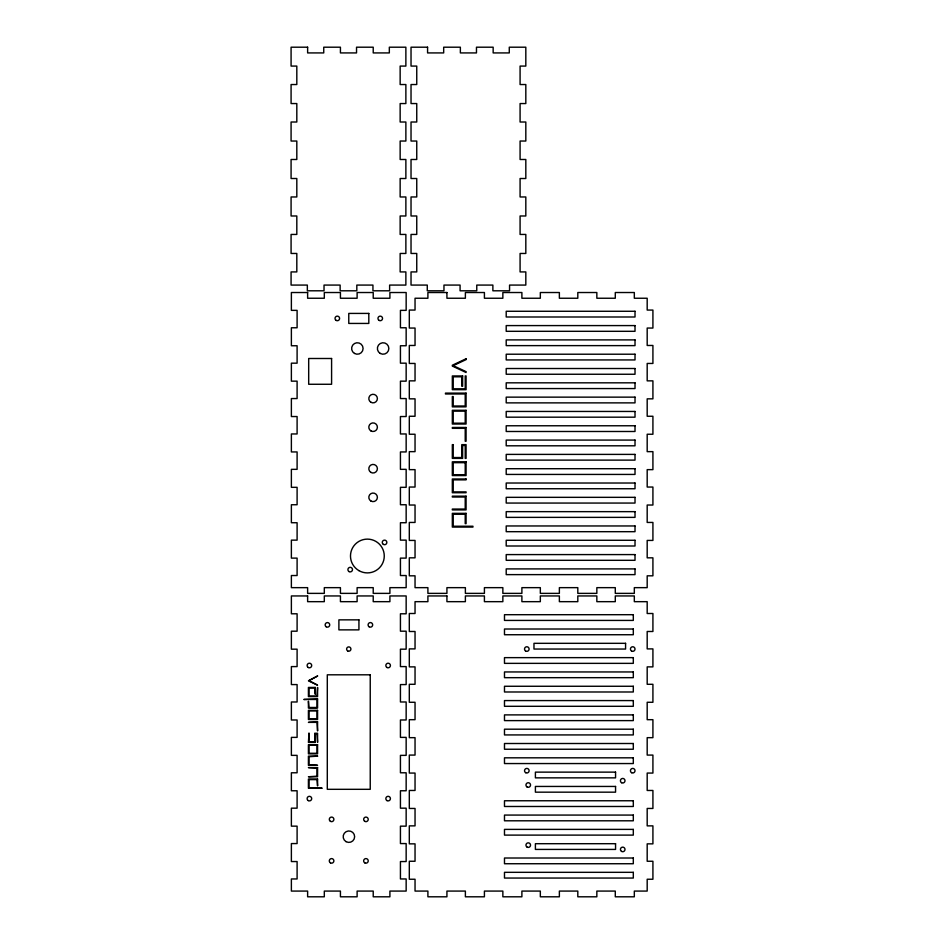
<?xml version="1.0" encoding="UTF-8"?>
<svg xmlns="http://www.w3.org/2000/svg" width="944" height="944" viewBox="0 0 944 944"><rect width="100%" height="100%" fill="white"/><g stroke="black" fill="none" stroke-linecap="round" stroke-linejoin="round"><path stroke-width="1.42" d="M466.076 358.767L452.329 365.234L452.329 366.048L466.076 372.514L466.076 371.653L453.191 365.647L466.076 359.629L466.076 358.767M317.573 675.998L308.417 680.848L317.573 685.155L308.995 680.577L317.573 675.998M307.626 47.2L291.082 47.2L291.082 66.08L296.817 66.08L296.817 84.535L291.082 84.535L291.082 103.557L296.817 103.557L296.817 122.012L291.082 122.012L291.082 141.034L296.817 141.034L296.817 159.489L291.082 159.489L291.082 178.51L296.817 178.51L296.817 196.966L291.082 196.966L291.082 215.987L296.817 215.987L296.817 234.442L291.082 234.442L291.082 253.464L296.817 253.464L296.817 271.919L291.082 271.919L291.082 285.076L307.343 285.076L307.343 290.799L324.028 290.799L324.028 285.076L340.135 285.076L340.135 290.799L356.82 290.799L356.82 285.076L372.939 285.076L372.939 290.799L389.624 290.799L389.624 285.076L405.873 285.076L405.873 271.919L400.15 271.919L400.15 253.464L405.873 253.464L405.873 234.442L400.15 234.442L400.15 215.987L405.873 215.987L405.873 196.966L400.15 196.966L400.15 178.51L405.873 178.51L405.873 159.489L400.15 159.489L400.15 141.034L405.873 141.034L405.873 122.012L400.15 122.012L400.15 103.557L405.873 103.557L405.873 84.535L400.15 84.535L400.15 66.08L405.873 66.08L405.873 47.2L389.329 47.2L389.329 52.923L373.222 52.923L373.222 47.2L356.537 47.2L356.537 52.923L340.43 52.923L340.43 47.2L323.745 47.2L323.745 52.923L307.626 52.923L307.626 47.2M427.573 47.2L411.029 47.2L411.029 66.08L416.752 66.08L416.752 84.535L411.029 84.535L411.029 103.557L416.752 103.557L416.752 122.012L411.029 122.012L411.029 141.034L416.752 141.034L416.752 159.489L411.029 159.489L411.029 178.51L416.752 178.51L416.752 196.966L411.029 196.966L411.029 215.987L416.752 215.987L416.752 234.442L411.029 234.442L411.029 253.464L416.752 253.464L416.752 271.919L411.029 271.919L411.029 285.076L427.278 285.076L427.278 290.799L443.963 290.799L443.963 285.076L460.082 285.076L460.082 290.799L476.767 290.799L476.767 285.076L492.874 285.076L492.874 290.799L509.559 290.799L509.559 285.076L525.82 285.076L525.82 271.919L520.085 271.919L520.085 253.464L525.82 253.464L525.82 234.442L520.085 234.442L520.085 215.987L525.82 215.987L525.82 196.966L520.085 196.966L520.085 178.51L525.82 178.51L525.82 159.489L520.085 159.489L520.085 141.034L525.82 141.034L525.82 122.012L520.085 122.012L520.085 103.557L525.82 103.557L525.82 84.535L520.085 84.535L520.085 66.08L525.82 66.08L525.82 47.2L509.276 47.2L509.276 52.923L493.157 52.923L493.157 47.2L476.472 47.2L476.472 52.923L460.365 52.923L460.365 47.2L443.68 47.2L443.68 52.923L427.573 52.923L427.573 47.2M307.626 292.522L291.377 292.522L291.377 310.364L297.1 310.364L297.1 327.769L291.377 327.769L291.377 345.752L297.1 345.752L297.1 363.169L291.377 363.169L291.377 381.152L297.1 381.152L297.1 398.557L291.377 398.557L291.377 416.54L297.1 416.54L297.1 433.957L291.377 433.957L291.377 451.94L297.1 451.94L297.1 469.345L291.377 469.345L291.377 487.328L297.1 487.328L297.1 504.745L291.377 504.745L291.377 522.728L297.1 522.728L297.1 540.133L291.377 540.133L291.377 558.116L297.1 558.116L297.1 575.533L291.377 575.533L291.377 587.652L307.626 587.652L307.626 593.375L324.311 593.375L324.311 587.652L340.43 587.652L340.43 593.375L357.115 593.375L357.115 587.652L373.222 587.652L373.222 593.375L389.907 593.375L389.907 587.652L406.156 587.652L406.156 575.533L400.433 575.533L400.433 558.116L406.156 558.116L406.156 540.133L400.433 540.133L400.433 522.728L406.156 522.728L406.156 504.745L400.433 504.745L400.433 487.328L406.156 487.328L406.156 469.345L400.433 469.345L400.433 451.94L406.156 451.94L406.156 433.957L400.433 433.957L400.433 416.54L406.156 416.54L406.156 398.557L400.433 398.557L400.433 381.152L406.156 381.152L406.156 363.169L400.433 363.169L400.433 345.752L406.156 345.752L406.156 327.769L400.433 327.769L400.433 310.364L406.156 310.364L406.156 292.522L389.907 292.522L389.907 298.245L373.222 298.245L373.222 292.522L357.115 292.522L357.115 298.245L340.43 298.245L340.43 292.522L324.311 292.522L324.311 298.245L307.626 298.245L307.626 292.522M446.925 292.522L427.903 292.522L427.903 298.245L415.041 298.245L415.041 310.069L409.307 310.069L409.307 328.052L415.041 328.052L415.041 345.469L409.307 345.469L409.307 363.452L415.041 363.452L415.041 380.857L409.307 380.857L409.307 398.84L415.041 398.84L415.041 416.257L409.307 416.257L409.307 434.24L415.041 434.24L415.041 451.645L409.307 451.645L409.307 469.64L415.041 469.64L415.041 487.045L409.307 487.045L409.307 505.028L415.041 505.028L415.041 522.445L409.307 522.445L409.307 540.428L415.041 540.428L415.041 557.833L409.307 557.833L409.307 575.816L415.041 575.816L415.041 587.652L427.903 587.652L427.903 593.375L446.925 593.375L446.925 587.652L465.38 587.652L465.38 593.375L484.414 593.375L484.414 587.652L502.857 587.652L502.857 593.375L521.89 593.375L521.89 587.652L540.334 587.652L540.334 593.375L559.367 593.375L559.367 587.652L577.811 587.652L577.811 593.375L596.844 593.375L596.844 587.652L615.287 587.652L615.287 593.375L634.321 593.375L634.321 587.652L647.183 587.652L647.183 575.816L652.918 575.816L652.918 557.833L647.183 557.833L647.183 540.428L652.918 540.428L652.918 522.445L647.183 522.445L647.183 505.028L652.918 505.028L652.918 487.045L647.183 487.045L647.183 469.64L652.918 469.64L652.918 451.645L647.183 451.645L647.183 434.24L652.918 434.24L652.918 416.257L647.183 416.257L647.183 398.84L652.918 398.84L652.918 380.857L647.183 380.857L647.183 363.452L652.918 363.452L652.918 345.469L647.183 345.469L647.183 328.052L652.918 328.052L652.918 310.069L647.183 310.069L647.183 298.245L634.321 298.245L634.321 292.522L615.287 292.522L615.287 298.245L596.844 298.245L596.844 292.522L577.811 292.522L577.811 298.245L559.367 298.245L559.367 292.522L540.334 292.522L540.334 298.245L521.89 298.245L521.89 292.522L502.857 292.522L502.857 298.245L484.414 298.245L484.414 292.522L465.38 292.522L465.38 298.245L446.925 298.245L446.925 292.522M635.017 311.272L506.208 311.272L506.208 316.995L635.017 316.995L635.017 311.272M368.809 313.42L348.773 313.42L348.773 323.438L368.809 323.438L368.809 313.42M635.017 325.586L506.208 325.586L506.208 331.309L635.017 331.309L635.017 325.586M635.017 339.899L506.208 339.899L506.208 345.622L635.017 345.622L635.017 339.899M635.017 354.212L506.208 354.212L506.208 359.935L635.017 359.935L635.017 354.212M331.592 358.496L308.688 358.496L308.688 384.267L331.592 384.267L331.592 358.496M635.017 368.514L506.208 368.514L506.208 374.249L635.017 374.249L635.017 368.514M462.643 375.948L452.329 375.948L452.329 389.683L466.076 389.683L466.076 375.948L465.215 375.948L465.215 388.822L453.191 388.822L453.191 376.809L461.781 376.809L461.781 386.249L462.643 386.249L462.643 375.948M635.017 382.827L506.208 382.827L506.208 388.562L635.017 388.562L635.017 382.827M466.076 393.117L445.462 393.117L445.462 393.978L465.215 393.978L465.215 406.003L453.191 406.003L453.191 396.551L452.329 396.551L452.329 406.864L466.076 406.864L466.076 393.117M635.017 397.141L506.208 397.141L506.208 402.876L635.017 402.876L635.017 397.141M466.076 410.298L452.329 410.298L452.329 424.033L466.076 424.033L466.076 410.298M465.215 411.159L453.191 411.159L453.191 423.183L465.215 423.183L465.215 411.159M635.017 411.454L506.208 411.454L506.208 417.177L635.017 417.177L635.017 411.454M635.017 425.768L506.208 425.768L506.208 431.491L635.017 431.491L635.017 425.768M466.076 427.467L452.329 427.467L452.329 428.328L465.215 428.328L465.215 441.214L466.076 441.214L466.076 427.467M635.017 440.081L506.208 440.081L506.208 445.804L635.017 445.804L635.017 440.081M453.191 444.648L452.329 444.648L452.329 458.383L462.643 458.383L462.643 445.509L465.215 445.509L465.215 458.383L466.076 458.383L466.076 444.648L461.781 444.648L461.781 457.533L453.191 457.533L453.191 444.648M635.017 454.394L506.208 454.394L506.208 460.117L635.017 460.117L635.017 454.394M466.076 461.817L452.329 461.817L452.329 475.564L466.076 475.564L466.076 461.817M465.215 462.678L453.191 462.678L453.191 474.702L465.215 474.702L465.215 462.678M635.017 468.708L506.208 468.708L506.208 474.431L635.017 474.431L635.017 468.708M466.076 478.997L452.329 478.997L452.329 492.733L466.076 492.733L466.076 491.883L453.191 491.883L453.191 479.859L466.076 479.859L466.076 478.997M635.017 483.021L506.208 483.021L506.208 488.744L635.017 488.744L635.017 483.021M466.076 496.166L452.329 496.166L452.329 497.028L465.215 497.028L465.215 509.052L452.329 509.052L452.329 509.913L466.076 509.913L466.076 496.166M635.017 497.335L506.208 497.335L506.208 503.058L635.017 503.058L635.017 497.335M635.017 511.648L506.208 511.648L506.208 517.371L635.017 517.371L635.017 511.648M466.076 513.347L452.329 513.347L452.329 527.082L472.944 527.082L472.944 526.233L453.191 526.233L453.191 514.209L465.215 514.209L465.215 523.649L466.076 523.649L466.076 513.347M635.017 525.961L506.208 525.961L506.208 531.684L635.017 531.684L635.017 525.961M635.017 540.275L506.208 540.275L506.208 545.998L635.017 545.998L635.017 540.275M635.017 554.588L506.208 554.588L506.208 560.311L635.017 560.311L635.017 554.588M635.017 568.902L506.208 568.902L506.208 574.625L635.017 574.625L635.017 568.902M307.626 595.947L291.377 595.947L291.377 613.789L297.1 613.789L297.1 631.194L291.377 631.194L291.377 649.177L297.1 649.177L297.1 666.594L291.377 666.594L291.377 684.577L297.1 684.577L297.1 701.982L291.377 701.982L291.377 719.977L297.1 719.977L297.1 737.382L291.377 737.382L291.377 755.365L297.1 755.365L297.1 772.782L291.377 772.782L291.377 790.765L297.1 790.765L297.1 808.17L291.377 808.17L291.377 826.153L297.1 826.153L297.1 843.57L291.377 843.57L291.377 861.553L297.1 861.553L297.1 878.958L291.377 878.958L291.377 891.077L307.626 891.077L307.626 896.8L324.311 896.8L324.311 891.077L340.43 891.077L340.43 896.8L357.115 896.8L357.115 891.077L373.222 891.077L373.222 896.8L389.907 896.8L389.907 891.077L406.156 891.077L406.156 878.958L400.433 878.958L400.433 861.553L406.156 861.553L406.156 843.57L400.433 843.57L400.433 826.153L406.156 826.153L406.156 808.17L400.433 808.17L400.433 790.765L406.156 790.765L406.156 772.782L400.433 772.782L400.433 755.365L406.156 755.365L406.156 737.382L400.433 737.382L400.433 719.977L406.156 719.977L406.156 701.982L400.433 701.982L400.433 684.577L406.156 684.577L406.156 666.594L400.433 666.594L400.433 649.177L406.156 649.177L406.156 631.194L400.433 631.194L400.433 613.789L406.156 613.789L406.156 595.947L389.907 595.947L389.907 601.67L373.222 601.67L373.222 595.947L357.115 595.947L357.115 601.67L340.43 601.67L340.43 595.947L324.311 595.947L324.311 601.67L307.626 601.67L307.626 595.947M446.925 595.947L427.903 595.947L427.903 601.67L415.041 601.67L415.041 613.506L409.307 613.506L409.307 631.489L415.041 631.489L415.041 648.894L409.307 648.894L409.307 666.877L415.041 666.877L415.041 684.294L409.307 684.294L409.307 702.277L415.041 702.277L415.041 719.682L409.307 719.682L409.307 737.665L415.041 737.665L415.041 755.082L409.307 755.082L409.307 773.065L415.041 773.065L415.041 790.47L409.307 790.47L409.307 808.453L415.041 808.453L415.041 825.87L409.307 825.87L409.307 843.853L415.041 843.853L415.041 861.258L409.307 861.258L409.307 879.242L415.041 879.242L415.041 891.077L427.903 891.077L427.903 896.8L446.925 896.8L446.925 891.077L465.38 891.077L465.38 896.8L484.414 896.8L484.414 891.077L502.857 891.077L502.857 896.8L521.89 896.8L521.89 891.077L540.334 891.077L540.334 896.8L559.367 896.8L559.367 891.077L577.811 891.077L577.811 896.8L596.844 896.8L596.844 891.077L615.287 891.077L615.287 896.8L634.321 896.8L634.321 891.077L647.183 891.077L647.183 879.242L652.918 879.242L652.918 861.258L647.183 861.258L647.183 843.853L652.918 843.853L652.918 825.87L647.183 825.87L647.183 808.453L652.918 808.453L652.918 790.47L647.183 790.47L647.183 773.065L652.918 773.065L652.918 755.082L647.183 755.082L647.183 737.665L652.918 737.665L652.918 719.682L647.183 719.682L647.183 702.277L652.918 702.277L652.918 684.294L647.183 684.294L647.183 666.877L652.918 666.877L652.918 648.894L647.183 648.894L647.183 631.489L652.918 631.489L652.918 613.506L647.183 613.506L647.183 601.67L634.321 601.67L634.321 595.947L615.287 595.947L615.287 601.67L596.844 601.67L596.844 595.947L577.811 595.947L577.811 601.67L559.367 601.67L559.367 595.947L540.334 595.947L540.334 601.67L521.89 601.67L521.89 595.947L502.857 595.947L502.857 601.67L484.414 601.67L484.414 595.947L465.38 595.947L465.38 601.67L446.925 601.67L446.925 595.947M633.306 614.697L504.485 614.697L504.485 620.42L633.306 620.42L633.306 614.697M358.932 619.854L338.896 619.854L338.896 629.872L358.932 629.872L358.932 619.854M633.306 629.011L504.485 629.011L504.485 634.734L633.306 634.734L633.306 629.011M625.577 643.324L533.974 643.324L533.974 649.047L625.577 649.047L625.577 643.324M633.306 657.638L504.485 657.638L504.485 663.361L633.306 663.361L633.306 657.638M633.306 671.951L504.485 671.951L504.485 677.674L633.306 677.674L633.306 671.951M370.237 674.807L327.297 674.807L327.297 789.314L370.237 789.314L370.237 674.807M633.306 686.264L504.485 686.264L504.485 691.987L633.306 691.987L633.306 686.264M315.284 687.444L308.417 687.444L308.417 696.601L317.573 696.601L317.573 687.444L317.007 696.035L308.995 696.035L308.995 688.023L314.718 688.023L315.284 694.312L315.284 687.444M317.573 698.89L303.838 699.469L317.007 699.469L317.007 707.481L308.995 707.481L308.417 701.18L308.417 708.059L317.573 708.059L317.573 698.89M633.306 700.578L504.485 700.578L504.485 706.301L633.306 706.301L633.306 700.578M317.573 710.348L308.417 710.348L308.417 719.505L317.573 719.505L317.573 710.348M317.007 710.915L308.995 710.915L308.995 718.927L317.007 718.927L317.007 710.915M633.306 714.891L504.485 714.891L504.485 720.614L633.306 720.614L633.306 714.891M317.573 721.794L308.417 722.372L317.007 722.372L317.573 730.951L317.573 721.794M633.306 729.193L504.485 729.193L504.485 734.928L633.306 734.928L633.306 729.193M308.995 733.24L308.417 742.409L315.284 742.409L315.284 733.818L317.007 733.818L317.573 742.409L317.573 733.24L314.718 733.24L314.718 741.831L308.995 741.831L308.995 733.24M633.306 743.506L504.485 743.506L504.485 749.241L633.306 749.241L633.306 743.506M317.573 744.698L308.417 744.698L308.417 753.855L317.573 753.855L317.573 744.698M317.007 745.264L308.995 745.264L308.995 753.288L317.007 753.288L317.007 745.264M317.573 756.144L308.417 756.144L308.417 765.301L317.573 765.301L308.995 764.734L308.995 756.722L317.573 756.144M633.306 757.82L504.485 757.82L504.485 763.554L633.306 763.554L633.306 757.82M317.573 767.59L308.417 767.59L317.007 768.168L317.007 776.18L308.417 776.759L317.573 776.759L317.573 767.59M615.559 772.133L535.401 772.133L535.401 777.856L615.559 777.856L615.559 772.133M317.573 779.048L308.417 779.048L308.417 788.205L322.164 788.205L308.995 787.638L308.995 779.614L317.007 779.614L317.573 785.915L317.573 779.048M615.559 786.446L535.401 786.446L535.401 792.169L615.559 792.169L615.559 786.446M633.306 800.76L504.485 800.76L504.485 806.483L633.306 806.483L633.306 800.76M633.306 815.073L504.485 815.073L504.485 820.796L633.306 820.796L633.306 815.073M633.306 829.387L504.485 829.387L504.485 835.11L633.306 835.11L633.306 829.387M615.559 843.7L535.401 843.7L535.401 849.423L615.559 849.423L615.559 843.7M633.306 858.013L504.485 858.013L504.485 863.736L633.306 863.736L633.306 858.013M633.306 872.327L504.485 872.327L504.485 878.05L633.306 878.05L633.306 872.327M386.981 667.491A2.289 2.289 0 0 0 390.415 665.508A2.289 2.289 0 0 0 386.981 663.526A2.289 2.289 0 0 0 386.981 667.491M308.263 667.491A2.289 2.289 0 0 0 311.697 665.508A2.289 2.289 0 0 0 308.263 663.526A2.289 2.289 0 0 0 308.263 667.491M386.981 800.595A2.289 2.289 0 0 0 390.415 798.612A2.289 2.289 0 0 0 386.981 796.63A2.289 2.289 0 0 0 386.981 800.595M364.797 821.351A2.289 2.289 0 0 0 368.231 819.368A2.289 2.289 0 0 0 364.797 817.386A2.289 2.289 0 0 0 364.797 821.351M330.447 821.351A2.289 2.289 0 0 0 333.881 819.368A2.289 2.289 0 0 0 330.447 817.386A2.289 2.289 0 0 0 330.447 821.351M308.263 800.595A2.289 2.289 0 0 0 311.697 798.612A2.289 2.289 0 0 0 308.263 796.63A2.289 2.289 0 0 0 308.263 800.595M364.797 862.863A2.289 2.289 0 0 0 368.231 860.881A2.289 2.289 0 0 0 364.797 858.887A2.289 2.289 0 0 0 364.797 862.863M330.447 862.863A2.289 2.289 0 0 0 333.881 860.881A2.289 2.289 0 0 0 330.447 858.887A2.289 2.289 0 0 0 330.447 862.863M347.699 650.912A2.148 2.148 0 0 0 350.92 649.047A2.148 2.148 0 0 0 347.699 647.183A2.148 2.148 0 0 0 347.699 650.912M346.047 841.647A5.723 5.723 0 0 0 354.637 836.691A5.723 5.723 0 0 0 346.047 831.723A5.723 5.723 0 0 0 346.047 841.647M380.255 353.445A5.723 5.723 0 0 0 388.845 348.478A5.723 5.723 0 0 0 380.255 343.522A5.723 5.723 0 0 0 380.255 353.445M354.496 353.445A5.723 5.723 0 0 0 363.086 348.478A5.723 5.723 0 0 0 354.496 343.522A5.723 5.723 0 0 0 354.496 353.445M336.17 320.405A2.289 2.289 0 0 0 339.604 318.423A2.289 2.289 0 0 0 336.17 316.441A2.289 2.289 0 0 0 336.17 320.405M379.11 320.405A2.289 2.289 0 0 0 382.544 318.423A2.289 2.289 0 0 0 379.11 316.441A2.289 2.289 0 0 0 379.11 320.405M326.164 626.757A2.289 2.289 0 0 0 329.727 625.022A2.289 2.289 0 0 0 326.447 622.804A2.289 2.289 0 0 0 326.164 626.757M369.092 626.757A2.289 2.289 0 0 0 372.668 625.022A2.289 2.289 0 0 0 369.375 622.804A2.289 2.289 0 0 0 369.092 626.757M370.957 402.297A4.295 4.295 0 0 0 377.388 398.58A4.295 4.295 0 0 0 370.957 394.863A4.295 4.295 0 0 0 370.957 402.297M370.957 430.924A4.295 4.295 0 0 0 377.388 427.207A4.295 4.295 0 0 0 370.957 423.478A4.295 4.295 0 0 0 370.957 430.924M370.957 472.425A4.295 4.295 0 0 0 377.388 468.708A4.295 4.295 0 0 0 370.957 464.991A4.295 4.295 0 0 0 370.957 472.425M370.957 501.052A4.295 4.295 0 0 0 377.388 497.335A4.295 4.295 0 0 0 370.957 493.618A4.295 4.295 0 0 0 370.957 501.052M358.932 570.636A16.886 16.886 0 0 0 384.267 556.016A16.886 16.886 0 0 0 358.932 541.384A16.886 16.886 0 0 0 358.932 570.636M383.406 544.405A2.289 2.289 0 0 0 386.839 542.422A2.289 2.289 0 0 0 383.406 540.44A2.289 2.289 0 0 0 383.406 544.405M349.056 571.592A2.289 2.289 0 0 0 352.49 569.61A2.289 2.289 0 0 0 349.056 567.627A2.289 2.289 0 0 0 349.056 571.592M525.537 650.947A2.289 2.289 0 0 0 529.1 649.212A2.289 2.289 0 0 0 525.82 646.982A2.289 2.289 0 0 0 525.537 650.947M631.583 651.03A2.289 2.289 0 0 0 635.017 649.047A2.289 2.289 0 0 0 631.583 647.065A2.289 2.289 0 0 0 631.583 651.03M631.583 772.688A2.289 2.289 0 0 0 635.017 770.705A2.289 2.289 0 0 0 631.583 768.723A2.289 2.289 0 0 0 631.583 772.688M525.678 772.688A2.289 2.289 0 0 0 529.112 770.705A2.289 2.289 0 0 0 525.678 768.723A2.289 2.289 0 0 0 525.678 772.688M527.106 787.001A2.289 2.289 0 0 0 530.54 785.019A2.289 2.289 0 0 0 527.106 783.036A2.289 2.289 0 0 0 527.106 787.001M621.565 782.706A2.289 2.289 0 0 0 624.999 780.723A2.289 2.289 0 0 0 621.565 778.741A2.289 2.289 0 0 0 621.565 782.706M621.565 851.405A2.289 2.289 0 0 0 624.999 849.423A2.289 2.289 0 0 0 621.565 847.441A2.289 2.289 0 0 0 621.565 851.405M527.106 847.11A2.289 2.289 0 0 0 530.54 845.128A2.289 2.289 0 0 0 527.106 843.145A2.289 2.289 0 0 0 527.106 847.11"/></g></svg>
